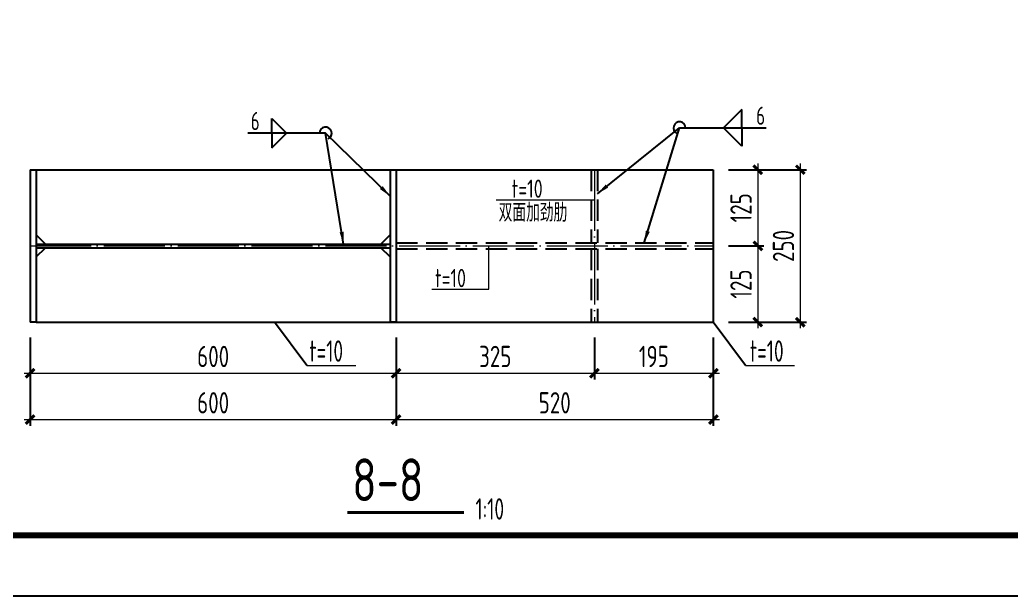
# Model space of a CAD drawing. Extents: x -2746917 to -971774, y -3334247 to -3250358.
# Drawn here: x -1141384 to -1125132, y -3316173 to -3306719 of the extents above; entities that cross this region are included whole.
import ezdxf

# ---------------------------------------------------------------- set-up
doc = ezdxf.new("R2010")
doc.units = 0
doc.header["$LTSCALE"] = 1000
doc.header["$MEASUREMENT"] = 0
doc.header["$PDMODE"] = 35
doc.linetypes.add('DASH', pattern=[0.35, 0.25, -0.1])
doc.linetypes.add('DOTE', pattern=[2.42, 2, -0.2, 0.02, -0.2])
doc.layers.get('0').update_dxf_attribs({"linetype": 'CONTINUOUS'})
doc.layers.get('Defpoints').update_dxf_attribs({"linetype": 'CONTINUOUS'})
for name, color, linetype in [('AXIS', 253, 'DOTE'), ('COLU', 7, 'CONTINUOUS'), ('DIM', 3, 'CONTINUOUS'), ('NUM', 7, 'CONTINUOUS'), ('PUB_TITLE', 4, 'CONTINUOUS'), ('TEXT', 7, 'CONTINUOUS'), ('WELD', 7, 'CONTINUOUS')]:
    doc.layers.add(name, color=color, linetype=linetype)
doc.layers.add('yichutu', color=7, linetype='CONTINUOUS', true_color=0xffffff, plot=False)
doc.styles.add('TSSD_Dimension', font='tssdeng.shx', dxfattribs={"width": 0.75, "bigfont": 'Hztxt.shx'})
doc.styles.add('TSSD_Label', font='tssdeng.shx', dxfattribs={"width": 0.75, "bigfont": 'hztxt.shx'})
doc.styles.add('TSSD_Norm', font='tssdeng.shx', dxfattribs={"width": 0.75, "bigfont": 'hztxt.shx'})
doc.styles.add('TSSD_Rein', font='Tssdeng.shx', dxfattribs={"width": 0.75, "bigfont": 'hztxt.shx'})
doc.dimstyles.new('TSSD_10_100', dxfattribs={"dimtxt": 350, "dimasz": 100, "dimexe": 100, "dimexo": 250, "dimgap": 100, "dimtad": 1, "dimdec": 0, "dimlfac": 0.1, "dimzin": 0, "dimdsep": 46, "dimtxsty": 'TSSD_Dimension', "dimblk": 'ARCHTICK', "dimcen": 0, "dimdle": 100, "dimclrt": 7, "dimadec": 0, "dimazin": 0, "dimtfac": 1, "dimtdec": 0, "dimtix": 1, "dimtmove": 2, "dimatfit": 3, "dimldrblk": 'ARCHTICK', "dimfxl": 1, "dimtolj": 1, "dimtzin": 0, "dimlwd": 5, "dimarcsym": 0})
doc.dimstyles.new('TSSD_LEADER_STYLE_200.0', dxfattribs={"dimtxt": 700, "dimasz": 200, "dimexe": 200, "dimexo": 500, "dimgap": 0.09, "dimtad": 0, "dimtih": 1, "dimtoh": 1, "dimdec": 4, "dimzin": 0, "dimdsep": 46, "dimtxsty": 'Standard', "dimcen": 0.09, "dimdle": 200, "dimclrt": 7, "dimadec": 0, "dimazin": 0, "dimtfac": 1, "dimtdec": 4, "dimtofl": 0, "dimtmove": 0, "dimatfit": 3, "dimfxl": 1, "dimtolj": 1, "dimtzin": 0, "dimarcsym": 0})

# ---------------------------------------------------------------- blocks, each defined once
blk = doc.blocks.new('_WELD004')
at = {"color": 0, "linetype": 'ByBlock'}
for p, q in [((0, 1), (1, 0)), ((0, 0), (0, 1))]:
    blk.add_line(p, q, dxfattribs=at)
blk = doc.blocks.new('_ArchTick')
at = {"color": 0, "const_width": 0.5}
blk.add_lwpolyline([(-0.71, -0.71), (0.71, 0.71)], dxfattribs=at)
blk = doc.blocks.new('*D935')
at = {"layer": 'Defpoints', "color": 0, "ltscale": 1.5}
for p in [(-1141215, -3311678), (-1135215, -3311678), (-1135215, -3312516)]:
    blk.add_point(p, dxfattribs=at)
at = {"layer": 'DIM', "color": 0, "lineweight": -2, "ltscale": 1.5}
for p, q in [((-1141215, -3311928), (-1141215, -3312616)), ((-1135215, -3311928), (-1135215, -3312616))]:
    blk.add_line(p, q, dxfattribs=at)
at = {"layer": 'DIM', "color": 0, "lineweight": 5, "ltscale": 1.5}
blk.add_line((-1141315, -3312516), (-1135115, -3312516), dxfattribs=at)
at = {"layer": 'DIM', "color": 0, "lineweight": 5, "ltscale": 1.5, "xscale": 100, "yscale": 100, "zscale": 100, "rotation": 180}
blk.add_blockref('_ArchTick', (-1141215, -3312516), dxfattribs=at)
at = {"layer": 'DIM', "color": 0, "lineweight": 5, "ltscale": 1.5, "xscale": 100, "yscale": 100, "zscale": 100}
blk.add_blockref('_ArchTick', (-1135215, -3312516), dxfattribs=at)
at = {"layer": 'DIM', "color": 7, "lineweight": 5, "ltscale": 1.5, "insert": (-1138215, -3312241), "char_height": 350, "attachment_point": 5, "style": 'TSSD_Dimension'}
blk.add_mtext('\\A1;600', dxfattribs=at)
blk = doc.blocks.new('*D936')
at = {"layer": 'Defpoints', "color": 0, "ltscale": 1.5}
for p in [(-1135215, -3311678), (-1131965, -3311678, -96), (-1131965, -3312516)]:
    blk.add_point(p, dxfattribs=at)
at = {"layer": 'DIM', "color": 0, "lineweight": -2, "ltscale": 1.5}
for p, q in [((-1135215, -3311928), (-1135215, -3312616)), ((-1131965, -3311928), (-1131965, -3312616))]:
    blk.add_line(p, q, dxfattribs=at)
at = {"layer": 'DIM', "color": 0, "lineweight": 5, "ltscale": 1.5}
blk.add_line((-1135315, -3312516), (-1131865, -3312516), dxfattribs=at)
at = {"layer": 'DIM', "color": 0, "lineweight": 5, "ltscale": 1.5, "xscale": 100, "yscale": 100, "zscale": 100, "rotation": 180}
blk.add_blockref('_ArchTick', (-1135215, -3312516), dxfattribs=at)
at = {"layer": 'DIM', "color": 0, "lineweight": 5, "ltscale": 1.5, "xscale": 100, "yscale": 100, "zscale": 100}
blk.add_blockref('_ArchTick', (-1131965, -3312516), dxfattribs=at)
at = {"layer": 'DIM', "color": 7, "lineweight": 5, "ltscale": 1.5, "insert": (-1133590, -3312241), "char_height": 350, "attachment_point": 5, "style": 'TSSD_Dimension'}
blk.add_mtext('\\A1;325', dxfattribs=at)
blk = doc.blocks.new('*D937')
at = {"layer": 'Defpoints', "color": 0, "ltscale": 1.5}
for p in [(-1131965, -3311678), (-1130015, -3311678, 96), (-1130015, -3312516)]:
    blk.add_point(p, dxfattribs=at)
at = {"layer": 'DIM', "color": 0, "lineweight": -2, "ltscale": 1.5}
for p, q in [((-1131965, -3311928), (-1131965, -3312616)), ((-1130015, -3311928), (-1130015, -3312616))]:
    blk.add_line(p, q, dxfattribs=at)
at = {"layer": 'DIM', "color": 0, "lineweight": 5, "ltscale": 1.5}
blk.add_line((-1132065, -3312516), (-1129915, -3312516), dxfattribs=at)
at = {"layer": 'DIM', "color": 0, "lineweight": 5, "ltscale": 1.5, "xscale": 100, "yscale": 100, "zscale": 100, "rotation": 180}
blk.add_blockref('_ArchTick', (-1131965, -3312516), dxfattribs=at)
at = {"layer": 'DIM', "color": 0, "lineweight": 5, "ltscale": 1.5, "xscale": 100, "yscale": 100, "zscale": 100}
blk.add_blockref('_ArchTick', (-1130015, -3312516), dxfattribs=at)
at = {"layer": 'DIM', "color": 7, "lineweight": 5, "ltscale": 1.5, "insert": (-1130990, -3312241), "char_height": 350, "attachment_point": 5, "style": 'TSSD_Dimension'}
blk.add_mtext('\\A1;195', dxfattribs=at)
blk = doc.blocks.new('*D938')
at = {"layer": 'Defpoints', "color": 0, "ltscale": 1.5}
for p in [(-1141215, -3311678), (-1135215, -3311678), (-1135215, -3313276)]:
    blk.add_point(p, dxfattribs=at)
at = {"layer": 'DIM', "color": 0, "lineweight": -2, "ltscale": 1.5}
for p, q in [((-1141215, -3311928), (-1141215, -3313376)), ((-1135215, -3311928), (-1135215, -3313376))]:
    blk.add_line(p, q, dxfattribs=at)
at = {"layer": 'DIM', "color": 0, "lineweight": 5, "ltscale": 1.5}
blk.add_line((-1141315, -3313276), (-1135115, -3313276), dxfattribs=at)
at = {"layer": 'DIM', "color": 0, "lineweight": 5, "ltscale": 1.5, "xscale": 100, "yscale": 100, "zscale": 100, "rotation": 180}
blk.add_blockref('_ArchTick', (-1141215, -3313276), dxfattribs=at)
at = {"layer": 'DIM', "color": 0, "lineweight": 5, "ltscale": 1.5, "xscale": 100, "yscale": 100, "zscale": 100}
blk.add_blockref('_ArchTick', (-1135215, -3313276), dxfattribs=at)
at = {"layer": 'DIM', "color": 7, "lineweight": 5, "ltscale": 1.5, "insert": (-1138215, -3313001), "char_height": 350, "attachment_point": 5, "style": 'TSSD_Dimension'}
blk.add_mtext('\\A1;600', dxfattribs=at)
blk = doc.blocks.new('*D939')
at = {"layer": 'Defpoints', "color": 0, "ltscale": 1.5}
for p in [(-1135215, -3311678), (-1130015, -3311678), (-1130015, -3313276)]:
    blk.add_point(p, dxfattribs=at)
at = {"layer": 'DIM', "color": 0, "lineweight": -2, "ltscale": 1.5}
for p, q in [((-1135215, -3311928), (-1135215, -3313376)), ((-1130015, -3311928), (-1130015, -3313376))]:
    blk.add_line(p, q, dxfattribs=at)
at = {"layer": 'DIM', "color": 0, "lineweight": 5, "ltscale": 1.5}
blk.add_line((-1135315, -3313276), (-1129915, -3313276), dxfattribs=at)
at = {"layer": 'DIM', "color": 0, "lineweight": 5, "ltscale": 1.5, "xscale": 100, "yscale": 100, "zscale": 100, "rotation": 180}
blk.add_blockref('_ArchTick', (-1135215, -3313276), dxfattribs=at)
at = {"layer": 'DIM', "color": 0, "lineweight": 5, "ltscale": 1.5, "xscale": 100, "yscale": 100, "zscale": 100}
blk.add_blockref('_ArchTick', (-1130015, -3313276), dxfattribs=at)
at = {"layer": 'DIM', "color": 7, "lineweight": 5, "ltscale": 1.5, "insert": (-1132615, -3313001), "char_height": 350, "attachment_point": 5, "style": 'TSSD_Dimension'}
blk.add_mtext('\\A1;520', dxfattribs=at)
blk = doc.blocks.new('*D940')
at = {"layer": 'Defpoints', "color": 0, "ltscale": 1.5}
for p in [(-1130015, -3309178), (-1130015, -3310428), (-1129286, -3310428)]:
    blk.add_point(p, dxfattribs=at)
at = {"layer": 'DIM', "color": 0, "lineweight": 5, "ltscale": 1.5}
blk.add_line((-1129286, -3309078), (-1129286, -3310528), dxfattribs=at)
at = {"layer": 'DIM', "color": 0, "lineweight": -2, "ltscale": 1.5}
for p, q in [((-1129765, -3309178), (-1129186, -3309178)), ((-1129765, -3310428), (-1129186, -3310428))]:
    blk.add_line(p, q, dxfattribs=at)
at = {"layer": 'DIM', "color": 0, "lineweight": 5, "ltscale": 1.5, "xscale": 100, "yscale": 100, "zscale": 100}
for p, rotation in [((-1129286, -3309178), 90), ((-1129286, -3310428), 270)]:
    blk.add_blockref('_ArchTick', p, dxfattribs=dict(at, rotation=rotation))
at = {"layer": 'DIM', "color": 7, "lineweight": 5, "ltscale": 1.5, "insert": (-1129561, -3309803), "char_height": 350, "attachment_point": 5, "rotation": 90, "style": 'TSSD_Dimension'}
blk.add_mtext('\\A1;125', dxfattribs=at)
blk = doc.blocks.new('*D941')
at = {"layer": 'Defpoints', "color": 0, "ltscale": 1.5}
for p in [(-1130015, -3310428), (-1130015, -3311678), (-1129286, -3311678)]:
    blk.add_point(p, dxfattribs=at)
at = {"layer": 'DIM', "color": 0, "lineweight": -2, "ltscale": 1.5}
for p, q in [((-1129765, -3310428), (-1129186, -3310428)), ((-1129765, -3311678), (-1129186, -3311678))]:
    blk.add_line(p, q, dxfattribs=at)
at = {"layer": 'DIM', "color": 0, "lineweight": 5, "ltscale": 1.5}
blk.add_line((-1129286, -3310328), (-1129286, -3311778), dxfattribs=at)
at = {"layer": 'DIM', "color": 0, "lineweight": 5, "ltscale": 1.5, "xscale": 100, "yscale": 100, "zscale": 100}
for p, rotation in [((-1129286, -3310428), 90), ((-1129286, -3311678), 270)]:
    blk.add_blockref('_ArchTick', p, dxfattribs=dict(at, rotation=rotation))
at = {"layer": 'DIM', "color": 7, "lineweight": 5, "ltscale": 1.5, "insert": (-1129561, -3311053), "char_height": 350, "attachment_point": 5, "rotation": 90, "style": 'TSSD_Dimension'}
blk.add_mtext('\\A1;125', dxfattribs=at)
blk = doc.blocks.new('*D942')
at = {"layer": 'Defpoints', "color": 0, "ltscale": 1.5}
for p in [(-1130015, -3309178), (-1130015, -3311678), (-1128590, -3311678)]:
    blk.add_point(p, dxfattribs=at)
at = {"layer": 'DIM', "color": 0, "lineweight": 5, "ltscale": 1.5}
blk.add_line((-1128590, -3309078), (-1128590, -3311778), dxfattribs=at)
at = {"layer": 'DIM', "color": 0, "lineweight": -2, "ltscale": 1.5}
for p, q in [((-1129765, -3309178), (-1128490, -3309178)), ((-1129765, -3311678), (-1128490, -3311678))]:
    blk.add_line(p, q, dxfattribs=at)
at = {"layer": 'DIM', "color": 0, "lineweight": 5, "ltscale": 1.5, "xscale": 100, "yscale": 100, "zscale": 100}
for p, rotation in [((-1128590, -3309178), 90), ((-1128590, -3311678), 270)]:
    blk.add_blockref('_ArchTick', p, dxfattribs=dict(at, rotation=rotation))
at = {"layer": 'DIM', "color": 7, "lineweight": 5, "ltscale": 1.5, "insert": (-1128865, -3310428), "char_height": 350, "attachment_point": 5, "rotation": 90, "style": 'TSSD_Dimension'}
blk.add_mtext('\\A1;250', dxfattribs=at)
blk = doc.blocks.new('yct-1189-420-118900-42000-100-2008.0')
at = {"layer": 'yichutu', "color": 7, "true_color": 0xffffff}
blk.add_lwpolyline([(0, 0), (0, 42000), (118900, 42000), (118900, 0)], close=True, dxfattribs=at)
blk = doc.blocks.new('A$C3E121A49')
at = {"layer": 'PUB_TITLE'}
blk.add_lwpolyline([(-114817, -12301), (-114817, 29699), (4083, 29699), (4083, -12301)], close=True, dxfattribs=at)
at = {"layer": 'PUB_TITLE', "const_width": 100}
blk.add_lwpolyline([(3083, -11301), (3083, 28699), (-114103, 28699), (-114103, -11301), (3083, -11301)], dxfattribs=at)

msp = doc.modelspace()

# ---------------------------------------------------------------- linework, layer by layer
at = {"color": 0, "linetype": 'ByBlock'}
for centre, start, end in [((-1136371.27, -3308579.18, 24), 295.3399, 180), ((-1130569.54, -3308491.32, -72), 0, 244.6601)]:
    msp.add_arc(centre, 100, start, end, dxfattribs=at)
at = {"layer": 'AXIS', "lineweight": 5, "ltscale": 0.5}
for p, q in [((-1131965.19, -3309177.85), (-1131965.19, -3311677.85)), ((-1141215.19, -3310427.85), (-1130015.19, -3310427.85))]:
    msp.add_line(p, q, dxfattribs=at)
at = {"layer": 'COLU', "linetype": 'ByBlock'}
for p, q in [((-1141215.19, -3309177.85), (-1141215.19, -3311677.85)), ((-1141215.19, -3309177.85), (-1141115.19, -3309177.85)), ((-1141115.19, -3309177.85), (-1141115.19, -3311677.85)), ((-1141115.19, -3309177.85), (-1130015.19, -3309177.85, -111)), ((-1135315.19, -3309177.85), (-1135315.19, -3311677.85)), ((-1135315.19, -3309177.85), (-1135215.19, -3309177.85)), ((-1135215.19, -3309177.85), (-1135215.19, -3311677.85)), ((-1130015.19, -3309177.85), (-1130015.19, -3311677.85)), ((-1141115.19, -3310247.85), (-1140965.19, -3310397.85)), ((-1135315.19, -3310247.85), (-1135465.19, -3310397.85)), ((-1141115.19, -3310397.85), (-1135315.19, -3310397.85)), ((-1141115.19, -3310457.85), (-1135315.19, -3310457.85)), ((-1141115.19, -3310607.85), (-1140965.19, -3310457.85)), ((-1135315.19, -3310607.85), (-1135465.19, -3310457.85)), ((-1141115.19, -3311677.85), (-1141215.19, -3311677.85)), ((-1141115.19, -3311677.85), (-1130015.19, -3311677.85, -111)), ((-1136679.77, -3312390.44, 48), (-1137209.06, -3311677.85)), ((-1135215.19, -3311677.85), (-1135315.19, -3311677.85)), ((-1129485.91, -3312390.44, 48), (-1130015.19, -3311677.85))]:
    msp.add_line(p, q, dxfattribs=at)
at = {"layer": 'COLU', "linetype": 'DASH', "ltscale": 1.4}
for p, q in [((-1132015.19, -3309177.85), (-1132015.19, -3310377.85)), ((-1131915.19, -3309177.85), (-1131915.19, -3310377.85)), ((-1135215.19, -3310377.85), (-1130015.19, -3310377.85)), ((-1135215.19, -3310477.85), (-1130015.19, -3310477.85)), ((-1132015.19, -3310477.85), (-1132015.19, -3311677.85)), ((-1131915.19, -3310477.85), (-1131915.19, -3311677.85))]:
    msp.add_line(p, q, dxfattribs=at)
at = {"layer": 'COLU', "linetype": 'ByBlock', "lineweight": 9}
for p, q in [((-1133577.8, -3309671.41, -1218), (-1131965.19, -3309671.41, -1314)), ((-1133695.07, -3311138.18, -1314), (-1133695.07, -3310427.85)), ((-1134630.37, -3311138.18, -1314), (-1133695.07, -3311138.18, -1314))]:
    msp.add_line(p, q, dxfattribs=at)
at = {"layer": 'NUM', "const_width": 50, "elevation": 288}
msp.add_lwpolyline([(-1134103.56, -3314799.11), (-1136016.71, -3314799.11)], dxfattribs=at)
at = {"layer": 'TEXT', "lineweight": 5}
for p, q in [((-1136679.77, -3312390.44, 48), (-1135876.56, -3312390.44, 48)), ((-1129485.91, -3312390.44, 48), (-1128682.7, -3312390.44, 48))]:
    msp.add_line(p, q, dxfattribs=at)
at = {"layer": 'WELD'}
for p, q in [((-1130569.54, -3308491.32, -72), (-1129148.88, -3308491.32, -72)), ((-1136371.27, -3308579.18, 24), (-1137647.94, -3308579.18, 24))]:
    msp.add_line(p, q, dxfattribs=at)

# ---------------------------------------------------------------- block references
at = {"ltscale": 1.5}
msp.add_blockref('A$C3E121A49', (-1100160.58, -3303872.21), dxfattribs=at)
at = {"layer": 'WELD'}
for p, xscale, yscale, zscale in [((-1129548.88, -3308491.32, -72), -300, 300, 300), ((-1137253.08, -3308579.18, 24), 240, 240, 240)]:
    msp.add_blockref('_WELD004', p, dxfattribs=dict(at, xscale=xscale, yscale=yscale, zscale=zscale))
at = {"layer": 'WELD', "rotation": 180}
for p, xscale, yscale, zscale in [((-1129548.88, -3308491.32, -72), 300, 300, 300), ((-1137253.08, -3308579.18, 24), -240, 240, 240)]:
    msp.add_blockref('_WELD004', p, dxfattribs=dict(at, xscale=xscale, yscale=yscale, zscale=zscale))
at = {"layer": 'yichutu'}
msp.add_blockref('yct-1189-420-118900-42000-100-2008.0', (-1214977.31, -3316173.05), dxfattribs=at)

# ---------------------------------------------------------------- texts
at = {"layer": 'TEXT', "lineweight": 5}
for s, height, style, width, p in [('6', 300, 'TSSD_Label', 0.7, (-1129311.96, -3308441.32, -72)), ('6', 300, 'TSSD_Label', 0.7, (-1137597.94, -3308529.18, 24)), ('t=10', 300, 'TSSD_Rein', 0.75, (-1133321.77, -3309638.41, -1266)), ('双面加劲肋', 300, 'TSSD_Rein', 0.75, (-1133534.32, -3310030.46, -1266)), ('t=10', 300, 'TSSD_Rein', 0.75, (-1134579.25, -3311105.17, -1362)), ('t=10', 350, 'TSSD_Norm', 0.7, (-1136638.63, -3312326.99, 48)), ('t=10', 350, 'TSSD_Norm', 0.7, (-1129416.13, -3312326.99, 48)), ('8-8', 700, 'TSSD_Label', 0.8, (-1135937.02, -3314613.7, 288)), ('1:10', 350, 'TSSD_Rein', 0.7, (-1133914.69, -3314917.21, -622))]:
    msp.add_text(s, height=height, dxfattribs=dict(at, style=style, width=width)).set_placement(p)

# ---------------------------------------------------------------- dimensions: what is measured, and where the dimension line sits
at = {"layer": 'DIM', "lineweight": 5, "ltscale": 1.5}
for base, p1, p2, picture, middle in [((-1129285.76, -3310427.85, 96), (-1130015.19, -3309177.85, 96), (-1130015.19, -3310427.85, 96), '*D940', (-1129560.76, -3309802.85, 96)), ((-1128589.72, -3311677.85, 96), (-1130015.19, -3309177.85, 96), (-1130015.19, -3311677.85, 96), '*D942', (-1128864.72, -3310427.85, 96)), ((-1129285.76, -3311677.85, 96), (-1130015.19, -3310427.85, 96), (-1130015.19, -3311677.85, 96), '*D941', (-1129560.76, -3311052.85, 96))]:
    dim = msp.add_linear_dim(base=base, p1=p1, p2=p2, angle=90, dimstyle='TSSD_10_100', dxfattribs=at)
    dim.commit()
    dim.dimension.update_dxf_attribs({"geometry": picture, "text_midpoint": middle})
for base, p1, p2, picture, middle in [((-1135215.19, -3312515.57, 96), (-1141215.19, -3311677.85, 96), (-1135215.19, -3311677.85, 96), '*D935', (-1138215.19, -3312240.57, 96)), ((-1135215.19, -3313275.56, 96), (-1141215.19, -3311677.85, 96), (-1135215.19, -3311677.85, 96), '*D938', (-1138215.19, -3313000.56, 96)), ((-1131965.19, -3312515.57, 96), (-1135215.19, -3311677.85, 96), (-1131965.19, -3311677.85), '*D936', (-1133590.19, -3312240.57, 96)), ((-1130015.19, -3313275.56, 96), (-1135215.19, -3311677.85, 96), (-1130015.19, -3311677.85, 96), '*D939', (-1132615.19, -3313000.56, 96)), ((-1130015.19, -3312515.57), (-1131965.19, -3311677.85), (-1130015.19, -3311677.85, 96), '*D937', (-1130990.19, -3312240.57))]:
    dim = msp.add_linear_dim(base=base, p1=p1, p2=p2, dimstyle='TSSD_10_100', dxfattribs=at)
    dim.commit()
    dim.dimension.update_dxf_attribs({"geometry": picture, "text_midpoint": middle})

# ---------------------------------------------------------------- leaders
at = {"layer": 'WELD'}
for points in [[(-1131915.19, -3309571.97, -24), (-1130569.54, -3308491.32, -24)], [(-1131148.14, -3310377.85, -24), (-1130569.54, -3308491.32, -24)], [(-1136077.82, -3310397.85, -24), (-1136371.27, -3308579.18, -24)], [(-1135315.19, -3309610.55, -24), (-1136371.27, -3308579.18, -24)]]:
    msp.add_leader(points, dimstyle='TSSD_LEADER_STYLE_200.0', dxfattribs=at)

doc.saveas('drawing.dxf')
